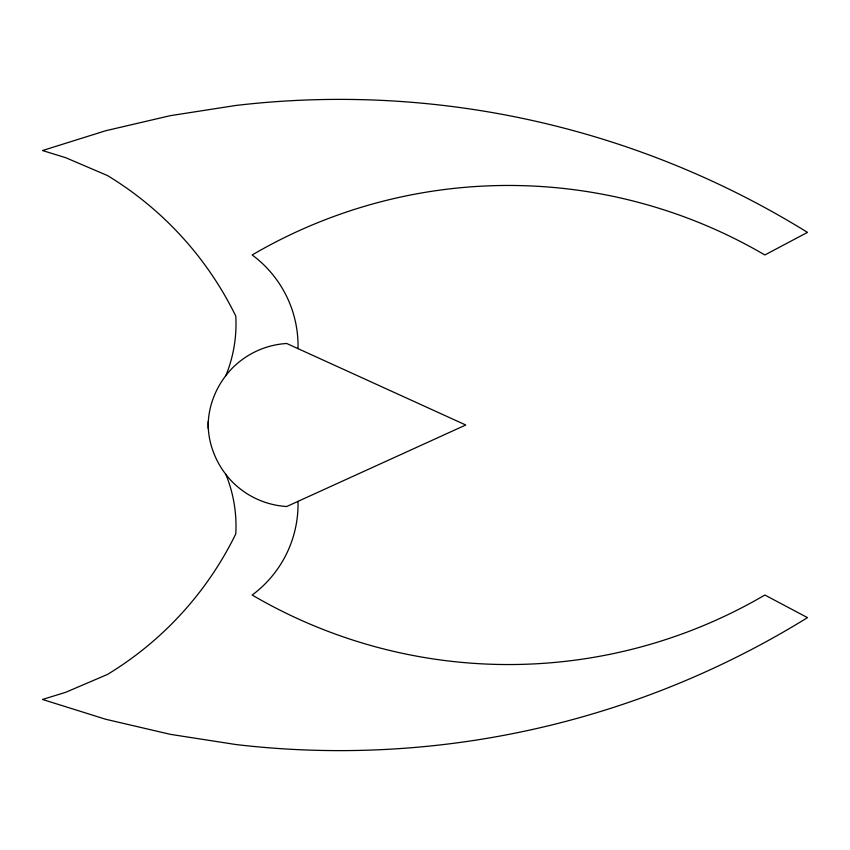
<?xml version="1.0" encoding="UTF-8"?>
<svg xmlns="http://www.w3.org/2000/svg" width="850" height="850" viewBox="0 0 850 850"><rect width="100%" height="100%" fill="white"/><g stroke="black" fill="none" stroke-linecap="round" stroke-linejoin="round"><path stroke-width="1.27" d="M208.229 421.43C207.432 443.923 216.909 466.183 232.592 482.163A83.831 83.831 0 0 0 286.684 506.515L465.757 425L286.684 343.485A83.831 83.831 0 0 0 232.592 367.837C216.909 383.817 207.432 406.077 208.229 428.57M297.946 348.617L298.053 346.088A113.114 113.114 0 0 0 252.174 254.968A507.408 507.408 0 0 1 764.851 254.968L807.5 232.379A889.089 889.089 0 0 0 235.811 105.474L170.319 115.664L105.761 130.719L42.5 150.535L65.726 157.707L107.483 175.567A337.631 337.631 0 0 1 235.79 316.126A137.19 137.19 0 0 1 226.769 373.331L225.686 375.817M225.686 474.183L226.769 476.669A137.19 137.19 0 0 1 235.79 533.874A337.631 337.631 0 0 1 107.483 674.433L65.726 692.293L42.5 699.465L105.761 719.281L170.319 734.336L235.811 744.526A889.089 889.089 0 0 0 807.5 617.621L764.851 595.032A507.408 507.408 0 0 1 252.174 595.032A113.114 113.114 0 0 0 298.053 503.912L297.946 501.383"/></g></svg>
